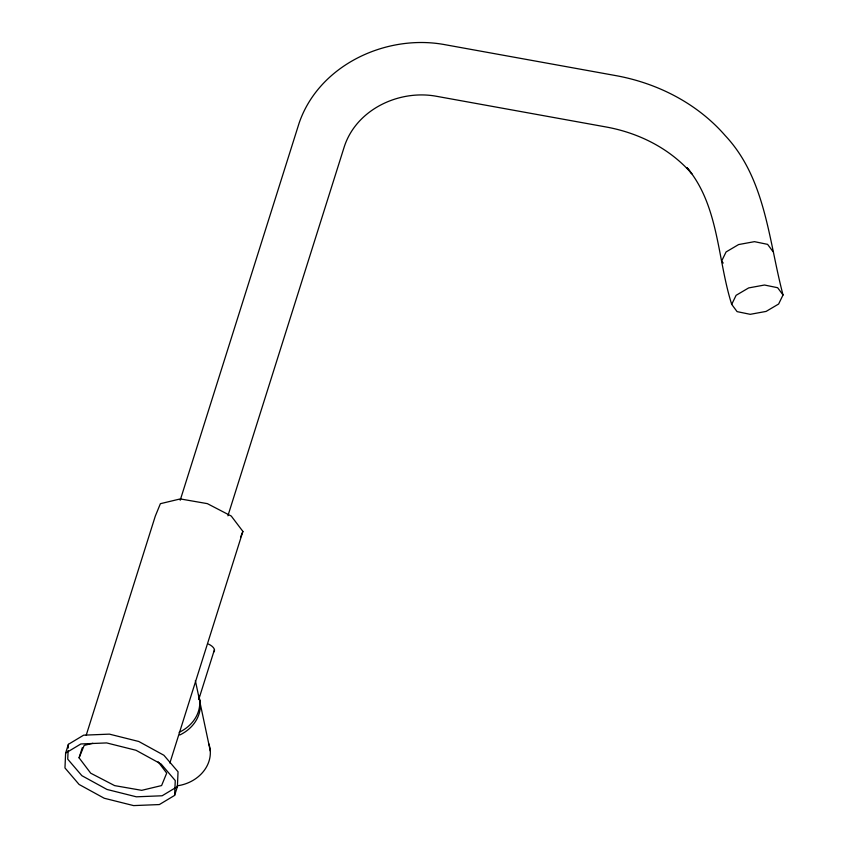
<?xml version="1.0" encoding="UTF-8"?>
<svg xmlns="http://www.w3.org/2000/svg" width="848" height="848" viewBox="0 0 848 848"><rect width="100%" height="100%" fill="white"/><g stroke="black" fill="none" stroke-linecap="round" stroke-linejoin="round"><path stroke-width="1.27" d="M65.614 753.119L64.967 767.949L79.097 784.464L104.219 798.244L133.592 805.6L159.36 804.561L174.614 795.403L177.391 786.605L178.038 771.786L163.908 755.271L138.786 741.491L109.413 734.135L83.645 735.174L68.391 744.332L65.614 753.119L80.867 743.961L106.636 742.922L136.019 750.279L161.141 764.059L175.26 780.573L174.614 795.403M68.116 750.512L67.734 759.161L81.864 775.676L106.986 789.456L136.369 796.813L162.138 795.774L177.391 786.605M68.222 748.042L68.391 744.332M158.163 761.843L166.696 773.111L161.597 785.566L141.711 790.336L114.639 785.619L90.715 773.196L79.087 757.836L82.256 747.766M86.231 735.174L155.29 516.146L160.389 503.691L180.274 498.921L207.347 503.638L231.26 516.05L242.899 531.42L169.865 763.041M180.2 500.256L299.132 123.055C318.89 65.402 385.299 34.238 443.472 44.414L617.323 75.885C658.493 83.666 697.66 103.838 725.305 135.701C765.765 178.822 768.648 240.726 783.033 294.977L778.623 304.029L766.104 311.417L750.236 314.322L737.092 311.629L731.697 304.368C717.334 259.106 719.019 205.714 687.028 167.681L691.83 173.745C670.164 148.707 639.297 133.168 607.009 127.147L436.741 96.333C399.366 89.252 356.436 109.286 344.288 146.704L227.921 515.785M198.803 699.303L214.459 649.642M79.087 757.836L84.185 745.381L92.877 743.293M240.578 537.081L242.899 531.42M731.697 304.368L736.106 295.316L748.636 287.928L764.493 285.023L777.637 287.716L783.033 294.977M773.005 251.612L767.599 244.362L754.466 241.659L738.597 244.563L726.079 251.951L721.669 261.004L723.206 263.071M195.358 680.615L199.715 701.126M200.287 703.819L210.283 750.946M198.612 695.127A36.634 31.153 -12 0 1 179.172 732.301M208.46 644.077A10.462 4.961 17.5 0 1 213.685 652.091M208.788 743.76A36.634 31.153 -12 0 1 177.253 785.81M198.792 696.643A36.634 31.153 -12 0 1 179.744 734.993"/></g></svg>
